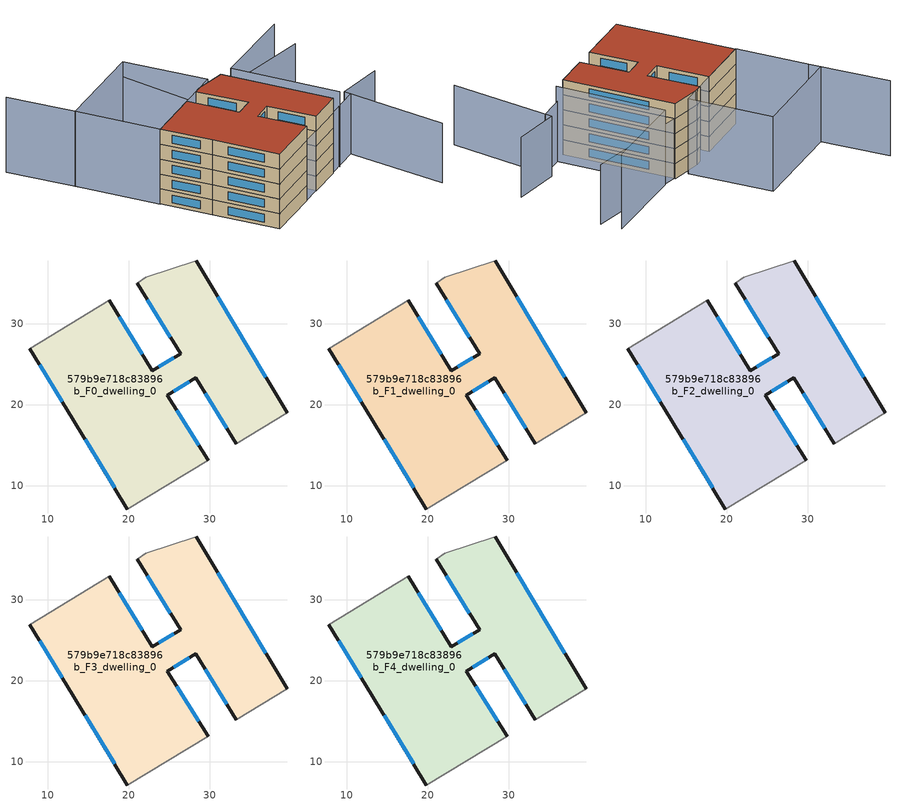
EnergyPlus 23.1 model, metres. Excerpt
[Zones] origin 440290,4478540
579b9e718c83896b_F0_dwelling_0
 floor ground (EU_floor_Construction): 28.32,37.74 39.55,19.03 33.25,15.23 28.25,23.33 24.76,21.2 29.79,13.14 19.84,7.16 13.04,18.37 7.79,26.95 17.59,32.92 22.9,24.22 26.4,26.32 21.02,35 22.1,35.71 z0
 wall outside (EU_wall_Construction): 39.55,19.03 28.32,37.74 / 29.79,13.14 24.76,21.2 28.25,23.33 33.25,15.23 / 7.79,26.95 13.04,18.37 19.84,7.16 / 21.02,35 26.4,26.32 22.9,24.22 17.59,32.92 z0:3
 wall adiabatic (EU_wall_Construction): 28.32,37.74 22.1,35.71 21.02,35 / 33.25,15.23 39.55,19.03 / 19.84,7.16 29.79,13.14 / 17.59,32.92 7.79,26.95 z0:3
 window (EU_Window_Construction): 36.92,23.41 30.95,33.36 / 29.42,21.44 32.08,17.13 / 25.58,21.7 27.44,22.83 / 28.61,15.03 25.94,19.31 / 14.63,15.75 18.25,9.78 / 9.02,24.94 11.81,20.38 / 21.66,26.26 18.84,30.88 / 25.58,25.83 23.72,24.71 / 22.28,32.97 25.14,28.36 z0.7:2.3
579b9e718c83896b_F1_dwelling_0
 floor to 579b9e718c83896b_F0_dwelling_0 (EU_floor_Construction): 28.32,37.74 39.55,19.03 33.25,15.23 28.25,23.33 24.76,21.2 29.79,13.14 19.84,7.16 13.04,18.37 7.79,26.95 17.59,32.92 22.9,24.22 26.4,26.32 21.02,35 22.1,35.71 z3
 wall outside (EU_wall_Construction): 39.55,19.03 28.32,37.74 / 29.79,13.14 24.76,21.2 28.25,23.33 33.25,15.23 / 7.79,26.95 13.04,18.37 19.84,7.16 / 21.02,35 26.4,26.32 22.9,24.22 17.59,32.92 z3:6
 wall adiabatic (EU_wall_Construction): 28.32,37.74 22.1,35.71 21.02,35 / 33.25,15.23 39.55,19.03 / 19.84,7.16 29.79,13.14 / 17.59,32.92 7.79,26.95 z3:6
 window (EU_Window_Construction): 36.92,23.41 30.95,33.36 / 29.42,21.44 32.08,17.13 / 25.58,21.7 27.44,22.83 / 28.61,15.03 25.94,19.31 / 14.63,15.75 18.25,9.78 / 9.02,24.94 11.81,20.38 / 21.66,26.26 18.84,30.88 / 25.58,25.83 23.72,24.71 / 22.28,32.97 25.14,28.36 z3.7:5.3
579b9e718c83896b_F2_dwelling_0
 floor to 579b9e718c83896b_F1_dwelling_0 (EU_floor_Construction): 28.32,37.74 39.55,19.03 33.25,15.23 28.25,23.33 24.76,21.2 29.79,13.14 19.84,7.16 13.04,18.37 7.79,26.95 17.59,32.92 22.9,24.22 26.4,26.32 21.02,35 22.1,35.71 z6
 wall outside (EU_wall_Construction): 39.55,19.03 28.32,37.74 / 29.79,13.14 24.76,21.2 28.25,23.33 33.25,15.23 / 7.79,26.95 13.04,18.37 19.84,7.16 / 21.02,35 26.4,26.32 22.9,24.22 17.59,32.92 z6:9
 wall adiabatic (EU_wall_Construction): 28.32,37.74 22.1,35.71 21.02,35 / 33.25,15.23 39.55,19.03 / 19.84,7.16 29.79,13.14 / 17.59,32.92 7.79,26.95 z6:9
 window (EU_Window_Construction): 36.92,23.41 30.95,33.36 / 29.42,21.44 32.08,17.13 / 25.58,21.7 27.44,22.83 / 28.61,15.03 25.94,19.31 / 14.63,15.75 18.25,9.78 / 9.02,24.94 11.81,20.38 / 21.66,26.26 18.84,30.88 / 25.58,25.83 23.72,24.71 / 22.28,32.97 25.14,28.36 z6.7:8.3
579b9e718c83896b_F3_dwelling_0
 floor to 579b9e718c83896b_F2_dwelling_0 (EU_floor_Construction): 28.32,37.74 39.55,19.03 33.25,15.23 28.25,23.33 24.76,21.2 29.79,13.14 19.84,7.16 13.04,18.37 7.79,26.95 17.59,32.92 22.9,24.22 26.4,26.32 21.02,35 22.1,35.71 z9
 wall outside (EU_wall_Construction): 39.55,19.03 28.32,37.74 / 29.79,13.14 24.76,21.2 28.25,23.33 33.25,15.23 / 7.79,26.95 13.04,18.37 19.84,7.16 / 21.02,35 26.4,26.32 22.9,24.22 17.59,32.92 z9:12
 wall adiabatic (EU_wall_Construction): 28.32,37.74 22.1,35.71 21.02,35 / 33.25,15.23 39.55,19.03 / 19.84,7.16 29.79,13.14 / 17.59,32.92 7.79,26.95 z9:12
 window (EU_Window_Construction): 36.92,23.41 30.95,33.36 / 29.42,21.44 32.08,17.13 / 25.58,21.7 27.44,22.83 / 28.61,15.03 25.94,19.31 / 14.63,15.75 18.25,9.78 / 9.02,24.94 11.81,20.38 / 21.66,26.26 18.84,30.88 / 25.58,25.83 23.72,24.71 / 22.28,32.97 25.14,28.36 z9.7:11.3
579b9e718c83896b_F4_dwelling_0
 floor to 579b9e718c83896b_F3_dwelling_0 (EU_floor_Construction): 28.32,37.74 39.55,19.03 33.25,15.23 28.25,23.33 24.76,21.2 29.79,13.14 19.84,7.16 13.04,18.37 7.79,26.95 17.59,32.92 22.9,24.22 26.4,26.32 21.02,35 22.1,35.71 z12
 wall outside (EU_wall_Construction): 39.55,19.03 28.32,37.74 / 29.79,13.14 24.76,21.2 28.25,23.33 33.25,15.23 / 7.79,26.95 13.04,18.37 19.84,7.16 / 21.02,35 26.4,26.32 22.9,24.22 17.59,32.92 z12:15
 wall adiabatic (EU_wall_Construction): 28.32,37.74 22.1,35.71 21.02,35 / 33.25,15.23 39.55,19.03 / 19.84,7.16 29.79,13.14 / 17.59,32.92 7.79,26.95 z12:15
 window (EU_Window_Construction): 36.92,23.41 30.95,33.36 / 29.42,21.44 32.08,17.13 / 25.58,21.7 27.44,22.83 / 28.61,15.03 25.94,19.31 / 14.63,15.75 18.25,9.78 / 9.02,24.94 11.81,20.38 / 21.66,26.26 18.84,30.88 / 25.58,25.83 23.72,24.71 / 22.28,32.97 25.14,28.36 z12.7:14.3
 roof outside (EU_roof_Construction): 33.25,15.23 39.55,19.03 28.32,37.74 22.1,35.71 21.02,35 26.4,26.32 22.9,24.22 17.59,32.92 7.79,26.95 13.04,18.37 19.84,7.16 29.79,13.14 24.76,21.2 28.25,23.33 z15
shading: 19.84,7.16 46.26,23.25 / 53.29,5.06 45.79,24.57 / 45.79,24.57 54.67,27.98 / 48.93,44.45 22.16,35.52 / 22.16,35.52 16.79,51.62 z0:12; 41.88,20.41 31.12,38.65 / 31.12,38.65 46.87,47.94 / 0.45,39 -7.82,52.35 / -0.8,41.02 16.81,51.64 / 16.81,51.64 25.32,37.53 / 25.32,37.53 7.71,26.9 / 7.71,26.9 -0.8,41.02 z0:15
[Building]
EU S2 Campaign: North Axis=0; Terrain=City; Solar Distribution=FullExterior
[Site:Location]
Madrid: Latitude=40.5; Longitude=-3.5; Time Zone=1; Elevation=609
[SizingPeriod:WeatherFileDays]
AnnualSizingPeriod: Begin Month=1; Begin Day of Month=1; End Month=12; End Day of Month=31; Day of Week for Start Day=Monday; Use Weather File Daylight Saving Period=No; Use Weather File Rain and Snow Indicators=No
[MATERIAL]
EU_InternalMass_Material: Roughness=MediumRough; Thickness=0.1; Conductivity=1; Density=1800; Specific Heat=900; Thermal Absorptance=0.9; Solar Absorptance=0.7; Visible Absorptance=0.7
[MATERIAL:NOMASS] Roughness=MediumRough; Thermal Absorptance=0.9; Solar Absorptance=0.7; Visible Absorptance=0.7
Name | Thermal Resistance
EU_wall_NoMass | 0.419739
EU_roof_NoMass | 0.352165
EU_floor_NoMass | 0.608284
[WINDOWMATERIAL:SIMPLEGLAZINGSYSTEM]
EU_Window_SimpleGlazing: UFactor=4.8352; Solar Heat Gain Coefficient=0.85; Visible Transmittance=0.85
[CONSTRUCTION]
EU_wall_Construction: EU_wall_NoMass
EU_roof_Construction: EU_roof_NoMass
EU_floor_Construction: EU_floor_NoMass
EU_Window_Construction: EU_Window_SimpleGlazing
EU_InternalMass_Construction: EU_InternalMass_Material
[ZONE] Type=1; Multiplier=1; Ceiling Height=autocalculate; Volume=1354.6; Floor Area=autocalculate; Part of Total Floor Area=Yes
579b9e718c83896b_F0_dwelling_0; 579b9e718c83896b_F1_dwelling_0; 579b9e718c83896b_F2_dwelling_0; 579b9e718c83896b_F3_dwelling_0; 579b9e718c83896b_F4_dwelling_0
[INTERNALMASS] Construction=EU_InternalMass_Construction; Surface Area=451.533
Name | Zone or ZoneList
579b9e718c83896b_F0_dwelling_0_EU_InternalMass | 579b9e718c83896b_F0_dwelling_0
579b9e718c83896b_F1_dwelling_0_EU_InternalMass | 579b9e718c83896b_F1_dwelling_0
579b9e718c83896b_F2_dwelling_0_EU_InternalMass | 579b9e718c83896b_F2_dwelling_0
579b9e718c83896b_F3_dwelling_0_EU_InternalMass | 579b9e718c83896b_F3_dwelling_0
579b9e718c83896b_F4_dwelling_0_EU_InternalMass | 579b9e718c83896b_F4_dwelling_0
[OTHEREQUIPMENT] Fuel Type=Electricity; Design Level Calculation Method=Watts/Area; Power per Zone Floor Area=1; Fraction Latent=0; Fraction Radiant=0; Fraction Lost=0; Carbon Dioxide Generation Rate=0; EndUse Subcategory=EU_Step8_InternalGains
Name | Zone or ZoneList or Space or SpaceList | Schedule
EU_Step8_InternalGain_579b9e718c83896b_F0_dwelling_0_f000 | 579b9e718c83896b_F0_dwelling_0 | EU_Step8_GainSchedule_579b9e718c83896b_F0_dwelling_0_f000
EU_Step8_InternalGain_579b9e718c83896b_F1_dwelling_0_f000 | 579b9e718c83896b_F1_dwelling_0 | EU_Step8_GainSchedule_579b9e718c83896b_F1_dwelling_0_f000
EU_Step8_InternalGain_579b9e718c83896b_F2_dwelling_0_f000 | 579b9e718c83896b_F2_dwelling_0 | EU_Step8_GainSchedule_579b9e718c83896b_F2_dwelling_0_f000
EU_Step8_InternalGain_579b9e718c83896b_F3_dwelling_0_f000 | 579b9e718c83896b_F3_dwelling_0 | EU_Step8_GainSchedule_579b9e718c83896b_F3_dwelling_0_f000
EU_Step8_InternalGain_579b9e718c83896b_F4_dwelling_0_f000 | 579b9e718c83896b_F4_dwelling_0 | EU_Step8_GainSchedule_579b9e718c83896b_F4_dwelling_0_f000
[ZONEVENTILATION:DESIGNFLOWRATE] Schedule=EU_AlwaysOn; Design Flow Rate Calculation Method=AirChanges/Hour; Air Changes per Hour=0.703302; Ventilation Type=Natural; Fan Pressure Rise=0; Fan Total Efficiency=1; Constant Term Coefficient=1; Temperature Term Coefficient=0; Velocity Term Coefficient=0; Velocity Squared Term Coefficient=0; Minimum Indoor Temperature=-100; Maximum Indoor Temperature=100; Delta Temperature=-100; Minimum Outdoor Temperature=-100; Maximum Outdoor Temperature=100; Maximum Wind Speed=40
Name | Zone or ZoneList or Space or SpaceList
EU_ConstantAir_579b9e718c83896b_F0_dwelling_0 | 579b9e718c83896b_F0_dwelling_0
EU_ConstantAir_579b9e718c83896b_F1_dwelling_0 | 579b9e718c83896b_F1_dwelling_0
EU_ConstantAir_579b9e718c83896b_F2_dwelling_0 | 579b9e718c83896b_F2_dwelling_0
EU_ConstantAir_579b9e718c83896b_F3_dwelling_0 | 579b9e718c83896b_F3_dwelling_0
EU_ConstantAir_579b9e718c83896b_F4_dwelling_0 | 579b9e718c83896b_F4_dwelling_0
[HVACTEMPLATE:THERMOSTAT] Constant Heating Setpoint=20; Constant Cooling Setpoint=50
EU_HeatOnly_579b9e718c83896b_F0_dwelling_0; EU_HeatOnly_579b9e718c83896b_F1_dwelling_0; EU_HeatOnly_579b9e718c83896b_F2_dwelling_0; EU_HeatOnly_579b9e718c83896b_F3_dwelling_0; EU_HeatOnly_579b9e718c83896b_F4_dwelling_0
[HVACTEMPLATE:ZONE:IDEALLOADSAIRSYSTEM] System Availability Schedule=EU_AlwaysOn; Maximum Heating Supply Air Temperature=50; Minimum Cooling Supply Air Temperature=13; Maximum Heating Supply Air Humidity Ratio=0.0156; Minimum Cooling Supply Air Humidity Ratio=0.0077; Heating Limit=NoLimit; Cooling Limit=NoLimit; Heating Availability Schedule=EU_AlwaysOn; Cooling Availability Schedule=EU_CoolingOff; Dehumidification Control Type=ConstantSensibleHeatRatio; Cooling Sensible Heat Ratio=0.7; Dehumidification Setpoint=60; Humidification Control Type=None; Humidification Setpoint=30; Outdoor Air Method=None; Outdoor Air Flow Rate per Person=0.00944; Outdoor Air Flow Rate per Zone Floor Area=0; Outdoor Air Flow Rate per Zone=0; Demand Controlled Ventilation Type=None; Outdoor Air Economizer Type=NoEconomizer; Heat Recovery Type=None; Sensible Heat Recovery Effectiveness=0.7; Latent Heat Recovery Effectiveness=0.65
Name | Template Thermostat
579b9e718c83896b_F0_dwelling_0 | EU_HeatOnly_579b9e718c83896b_F0_dwelling_0
579b9e718c83896b_F1_dwelling_0 | EU_HeatOnly_579b9e718c83896b_F1_dwelling_0
579b9e718c83896b_F2_dwelling_0 | EU_HeatOnly_579b9e718c83896b_F2_dwelling_0
579b9e718c83896b_F3_dwelling_0 | EU_HeatOnly_579b9e718c83896b_F3_dwelling_0
579b9e718c83896b_F4_dwelling_0 | EU_HeatOnly_579b9e718c83896b_F4_dwelling_0
[SIZING:ZONE] Zone Cooling Design Supply Air Temperature Input Method=SupplyAirTemperature; Zone Cooling Design Supply Air Temperature=13; Zone Heating Design Supply Air Temperature Input Method=SupplyAirTemperature; Zone Heating Design Supply Air Temperature=50; Zone Cooling Design Supply Air Humidity Ratio=0.008; Zone Heating Design Supply Air Humidity Ratio=0.008; Cooling Design Air Flow Method=DesignDay; Cooling Design Air Flow Rate=0; Cooling Minimum Air Flow per Zone Floor Area=0.000762; Cooling Minimum Air Flow=0; Cooling Minimum Air Flow Fraction=0.2; Heating Design Air Flow Method=DesignDay; Heating Design Air Flow Rate=0; Heating Maximum Air Flow per Zone Floor Area=0.002032; Heating Maximum Air Flow=0.141576; Heating Maximum Air Flow Fraction=0.3; Account for Dedicated Outdoor Air System=No; Dedicated Outdoor Air System Control Strategy=NeutralSupplyAir; Dedicated Outdoor Air Low Setpoint Temperature for Design=autosize; Dedicated Outdoor Air High Setpoint Temperature for Design=autosize; Zone Load Sizing Method=Sensible Load Only No Latent Load; Zone Latent Cooling Design Supply Air Humidity Ratio Input Method=HumidityRatioDifference; Zone Cooling Design Supply Air Humidity Ratio Difference=0.005; Zone Latent Heating Design Supply Air Humidity Ratio Input Method=HumidityRatioDifference; Zone Humidification Design Supply Air Humidity Ratio Difference=0.005
579b9e718c83896b_F0_dwelling_0; 579b9e718c83896b_F1_dwelling_0; 579b9e718c83896b_F2_dwelling_0; 579b9e718c83896b_F3_dwelling_0; 579b9e718c83896b_F4_dwelling_0
[SCHEDULE:CONSTANT]
Name | Hourly Value
EU_AlwaysOn | 1
EU_CoolingOff | 0
[SCHEDULE:FILE] Column Number=1; Rows to Skip at Top=0; Number of Hours of Data=8760; Column Separator=Comma; Interpolate to Timestep=No; Minutes per Item=60; Adjust Schedule for Daylight Savings=Yes
Name | File
EU_Step8_GainSchedule_579b9e718c83896b_F0_dwelling_0_f000 | ../../schedules/579b9e718c83896b/579b9e718c83896b_F0_dwelling_0_f000_gain.csv
EU_Step8_GainSchedule_579b9e718c83896b_F1_dwelling_0_f000 | ../../schedules/579b9e718c83896b/579b9e718c83896b_F1_dwelling_0_f000_gain.csv
EU_Step8_GainSchedule_579b9e718c83896b_F2_dwelling_0_f000 | ../../schedules/579b9e718c83896b/579b9e718c83896b_F2_dwelling_0_f000_gain.csv
EU_Step8_GainSchedule_579b9e718c83896b_F3_dwelling_0_f000 | ../../schedules/579b9e718c83896b/579b9e718c83896b_F3_dwelling_0_f000_gain.csv
EU_Step8_GainSchedule_579b9e718c83896b_F4_dwelling_0_f000 | ../../schedules/579b9e718c83896b/579b9e718c83896b_F4_dwelling_0_f000_gain.csv
